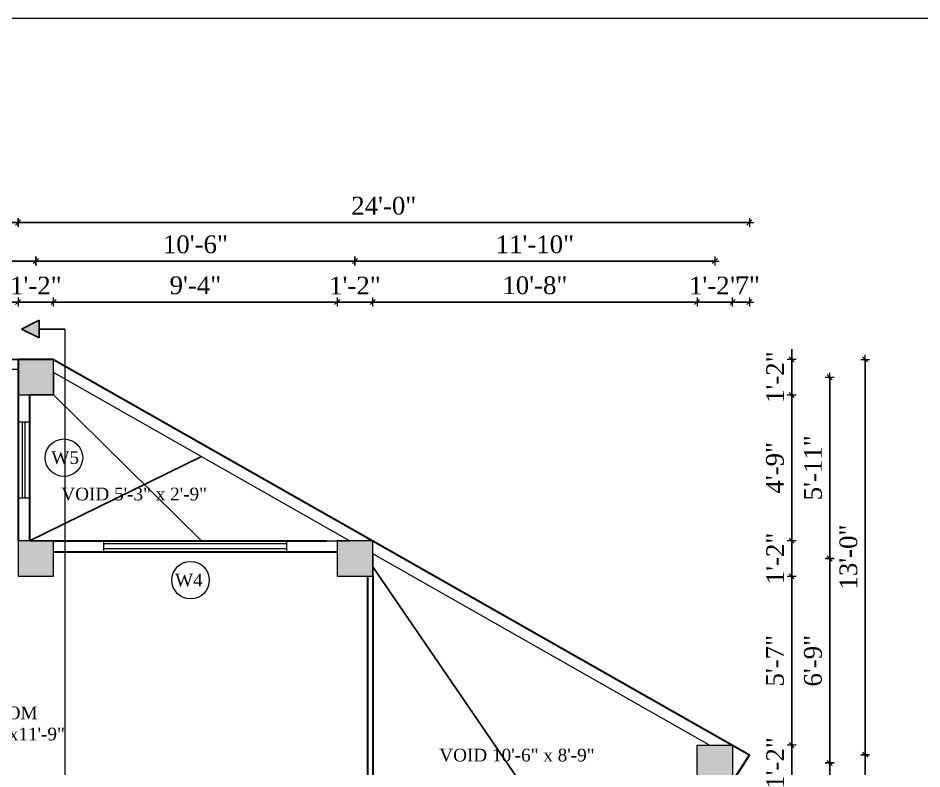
# Model space of a CAD drawing. Header units: inches. Extents: x 151827 to 158466, y -33102 to -26532.
# Drawn here: x 157548.7 to 157904.4, y -26827.4 to -26531.8 of the extents above; entities that cross this region are included whole.
import ezdxf

# ---------------------------------------------------------------- set-up
doc = ezdxf.new("R2010")
doc.units = ezdxf.units.IN
doc.header["$LTSCALE"] = 5
doc.header["$MEASUREMENT"] = 0
for name, color, linetype, lineweight in [('A-WALL', 7, 'Continuous', 9), ('Dimension', 7, 'Continuous', 18), ('Dw', 2, 'Continuous', 18), ('ele1', 21, 'Continuous', 20)]:
    doc.layers.add(name, color=color, linetype=linetype, lineweight=lineweight)
doc.layers.add('dim line', color=7, linetype='Continuous', lineweight=15, true_color=0xfab2b2)
doc.layers.add('TEXT', color=6, linetype='Continuous')
doc.layers.add('WALL', color=7, linetype='Continuous')
doc.styles.add('ordinary', font='times.ttf')
doc.dimstyles.new('Copy of 96', dxfattribs={"dimtxt": 7, "dimasz": 4, "dimexe": 0.5, "dimexo": 0.5, "dimgap": 3, "dimtad": 1, "dimdec": 1, "dimzin": 11, "dimdsep": 46, "dimlunit": 4, "dimtxsty": 'ordinary', "dimblk": 'OBLIQUE', "dimcen": 0.09, "dimse1": 1, "dimse2": 1, "dimclrt": 6, "dimazin": 0, "dimtfac": 1, "dimtdec": 1, "dimtix": 1, "dimtmove": 2, "dimatfit": 3, "dimldrblk": 'leader', "dimfxl": 0.5, "dimfxlon": 1, "dimtolj": 1, "dimtzin": 0, "dimarcsym": 0})

# ---------------------------------------------------------------- blocks, each defined once
blk = doc.blocks.new('oblique')
at = {"color": 0, "lineweight": -2}
blk.add_line((0.25, 0.25), (-0.25, -0.25), dxfattribs=at)
at = {"layer": 'dim line', "lineweight": 9}
for p, q in [((-0.4375, 0), (0.4375, 0)), ((0, 0.4375), (0, -0.4375))]:
    blk.add_line(p, q, dxfattribs=at)
blk = doc.blocks.new('*D804')
at = {"layer": 'A-WALL', "color": 0, "lineweight": -2, "ltscale": 5, "transparency": 16777216}
for p, q in [((157853.15, -26818.03), (157853.15, -26814.03)), ((157853.15, -26832.03), (157853.15, -26818.03)), ((157853.15, -26832.03), (157853.15, -26836.03))]:
    blk.add_line(p, q, dxfattribs=at)
at = {"layer": 'Defpoints', "color": 0, "ltscale": 5, "transparency": 16777216}
for p in [(157829.89, -26818.03), (157853.15, -26818.03), (157829.89, -26832.03)]:
    blk.add_point(p, dxfattribs=at)
at = {"layer": 'A-WALL', "color": 0, "lineweight": -2, "ltscale": 5, "transparency": 16777216, "xscale": 4, "yscale": 4, "zscale": 4}
for p, rotation in [((157853.15, -26818.03), 270), ((157853.15, -26832.03), 90)]:
    blk.add_blockref('oblique', p, dxfattribs=dict(at, rotation=rotation))
at = {"layer": 'A-WALL', "color": 6, "ltscale": 5, "transparency": 16777216, "insert": (157846.65, -26825.03), "char_height": 7, "attachment_point": 5, "rotation": 90, "style": 'ordinary'}
blk.add_mtext('\\A1;1\'-2"', dxfattribs=at)
blk = doc.blocks.new('_OBLIQUE')
at = {"color": 0, "linetype": 'ByBlock'}
blk.add_line((-0.5, -0.5), (0.5, 0.5), dxfattribs=at)
blk = doc.blocks.new('leader')
at = {"layer": 'Dimension'}
for p, q in [((0, -4.328), (0, 4.328)), ((-4.424, 0), (4.424, 0))]:
    blk.add_line(p, q, dxfattribs=at)
blk = doc.blocks.new('*D805')
at = {"layer": 'A-WALL', "color": 0, "lineweight": -2, "ltscale": 5, "transparency": 16777216}
blk.add_line((157853.15, -26818.03), (157853.15, -26751.52), dxfattribs=at)
at = {"layer": 'Defpoints', "color": 0, "ltscale": 5, "transparency": 16777216}
for p in [(157688.28, -26751.52), (157853.15, -26751.52), (157829.89, -26818.03)]:
    blk.add_point(p, dxfattribs=at)
at = {"layer": 'A-WALL', "color": 0, "lineweight": -2, "ltscale": 5, "transparency": 16777216, "xscale": 4, "yscale": 4, "zscale": 4}
for p, rotation in [((157853.15, -26751.52), 90), ((157853.15, -26818.03), 270)]:
    blk.add_blockref('oblique', p, dxfattribs=dict(at, rotation=rotation))
at = {"layer": 'A-WALL', "color": 6, "ltscale": 5, "transparency": 16777216, "insert": (157846.58, -26784.78), "char_height": 7, "attachment_point": 5, "rotation": 90, "style": 'ordinary'}
blk.add_mtext('\\A1;5\'-7"', dxfattribs=at)
blk = doc.blocks.new('*D806')
at = {"layer": 'A-WALL', "color": 0, "lineweight": -2, "ltscale": 5, "transparency": 16777216}
for p, q in [((157853.15, -26737.52), (157853.15, -26733.52)), ((157853.15, -26751.52), (157853.15, -26737.52)), ((157853.15, -26751.52), (157853.15, -26755.52))]:
    blk.add_line(p, q, dxfattribs=at)
at = {"layer": 'Defpoints', "color": 0, "ltscale": 5, "transparency": 16777216}
for p in [(157688.28, -26737.52), (157853.15, -26737.52), (157688.28, -26751.52)]:
    blk.add_point(p, dxfattribs=at)
at = {"layer": 'A-WALL', "color": 0, "lineweight": -2, "ltscale": 5, "transparency": 16777216, "xscale": 4, "yscale": 4, "zscale": 4}
for p, rotation in [((157853.15, -26737.52), 270), ((157853.15, -26751.52), 90)]:
    blk.add_blockref('oblique', p, dxfattribs=dict(at, rotation=rotation))
at = {"layer": 'A-WALL', "color": 6, "ltscale": 5, "transparency": 16777216, "insert": (157846.65, -26744.52), "char_height": 7, "attachment_point": 5, "rotation": 90, "style": 'ordinary'}
blk.add_mtext('\\A1;1\'-2"', dxfattribs=at)
blk = doc.blocks.new('*D807')
at = {"layer": 'A-WALL', "color": 0, "lineweight": -2, "ltscale": 5, "transparency": 16777216}
blk.add_line((157853.15, -26737.52), (157853.15, -26680.14), dxfattribs=at)
at = {"layer": 'Defpoints', "color": 0, "ltscale": 5, "transparency": 16777216}
for p in [(157562.71, -26680.14), (157853.15, -26680.14), (157688.28, -26737.52)]:
    blk.add_point(p, dxfattribs=at)
at = {"layer": 'A-WALL', "color": 0, "lineweight": -2, "ltscale": 5, "transparency": 16777216, "xscale": 4, "yscale": 4, "zscale": 4}
for p, rotation in [((157853.15, -26680.14), 90), ((157853.15, -26737.52), 270)]:
    blk.add_blockref('oblique', p, dxfattribs=dict(at, rotation=rotation))
at = {"layer": 'A-WALL', "color": 6, "ltscale": 5, "transparency": 16777216, "insert": (157846.58, -26708.83), "char_height": 7, "attachment_point": 5, "rotation": 90, "style": 'ordinary'}
blk.add_mtext('\\A1;4\'-9"', dxfattribs=at)
blk = doc.blocks.new('*D808')
at = {"layer": 'A-WALL', "color": 0, "lineweight": -2, "ltscale": 5, "transparency": 16777216}
for p, q in [((157853.15, -26666.14), (157853.15, -26662.14)), ((157853.15, -26680.14), (157853.15, -26666.14)), ((157853.15, -26680.14), (157853.15, -26684.14))]:
    blk.add_line(p, q, dxfattribs=at)
at = {"layer": 'Defpoints', "color": 0, "ltscale": 5, "transparency": 16777216}
for p in [(157562.71, -26666.14), (157853.15, -26666.14), (157562.71, -26680.14)]:
    blk.add_point(p, dxfattribs=at)
at = {"layer": 'A-WALL', "color": 0, "lineweight": -2, "ltscale": 5, "transparency": 16777216, "xscale": 4, "yscale": 4, "zscale": 4}
for p, rotation in [((157853.15, -26666.14), 270), ((157853.15, -26680.14), 90)]:
    blk.add_blockref('oblique', p, dxfattribs=dict(at, rotation=rotation))
at = {"layer": 'A-WALL', "color": 6, "ltscale": 5, "transparency": 16777216, "insert": (157846.65, -26673.14), "char_height": 7, "attachment_point": 5, "rotation": 90, "style": 'ordinary'}
blk.add_mtext('\\A1;1\'-2"', dxfattribs=at)
blk = doc.blocks.new('*D809')
at = {"layer": 'A-WALL', "color": 0, "lineweight": -2, "ltscale": 5, "transparency": 16777216}
blk.add_line((157868.11, -26884.8), (157868.11, -26825.03), dxfattribs=at)
at = {"layer": 'Defpoints', "color": 0, "ltscale": 5, "transparency": 16777216}
for p in [(157822.89, -26825.03), (157868.11, -26825.03), (157784.29, -26884.8)]:
    blk.add_point(p, dxfattribs=at)
at = {"layer": 'A-WALL', "color": 0, "lineweight": -2, "ltscale": 5, "transparency": 16777216, "xscale": 4, "yscale": 4, "zscale": 4}
for p, rotation in [((157868.11, -26825.03), 90), ((157868.11, -26884.8), 270)]:
    blk.add_blockref('oblique', p, dxfattribs=dict(at, rotation=rotation))
at = {"layer": 'A-WALL', "color": 6, "ltscale": 5, "transparency": 16777216, "insert": (157861.55, -26854.92), "char_height": 7, "attachment_point": 5, "rotation": 90, "style": 'ordinary'}
blk.add_mtext('\\A1;5\'-0"', dxfattribs=at)
blk = doc.blocks.new('*D810')
at = {"layer": 'A-WALL', "color": 0, "lineweight": -2, "ltscale": 5, "transparency": 16777216}
blk.add_line((157868.11, -26825.03), (157868.11, -26744.52), dxfattribs=at)
at = {"layer": 'Defpoints', "color": 0, "ltscale": 5, "transparency": 16777216}
for p in [(157681.28, -26744.52), (157868.11, -26744.52), (157822.89, -26825.03)]:
    blk.add_point(p, dxfattribs=at)
at = {"layer": 'A-WALL', "color": 0, "lineweight": -2, "ltscale": 5, "transparency": 16777216, "xscale": 4, "yscale": 4, "zscale": 4}
for p, rotation in [((157868.11, -26744.52), 90), ((157868.11, -26825.03), 270)]:
    blk.add_blockref('oblique', p, dxfattribs=dict(at, rotation=rotation))
at = {"layer": 'A-WALL', "color": 6, "ltscale": 5, "transparency": 16777216, "insert": (157861.54, -26784.78), "char_height": 7, "attachment_point": 5, "rotation": 90, "style": 'ordinary'}
blk.add_mtext('\\A1;6\'-9"', dxfattribs=at)
blk = doc.blocks.new('*D811')
at = {"layer": 'A-WALL', "color": 0, "lineweight": -2, "ltscale": 5, "transparency": 16777216}
blk.add_line((157868.11, -26744.52), (157868.11, -26673.14), dxfattribs=at)
at = {"layer": 'Defpoints', "color": 0, "ltscale": 5, "transparency": 16777216}
for p in [(157555.71, -26673.14), (157868.11, -26673.14), (157681.28, -26744.52)]:
    blk.add_point(p, dxfattribs=at)
at = {"layer": 'A-WALL', "color": 0, "lineweight": -2, "ltscale": 5, "transparency": 16777216, "xscale": 4, "yscale": 4, "zscale": 4}
for p, rotation in [((157868.11, -26673.14), 90), ((157868.11, -26744.52), 270)]:
    blk.add_blockref('oblique', p, dxfattribs=dict(at, rotation=rotation))
at = {"layer": 'A-WALL', "color": 6, "ltscale": 5, "transparency": 16777216, "insert": (157861.55, -26708.83), "char_height": 7, "attachment_point": 5, "rotation": 90, "style": 'ordinary'}
blk.add_mtext('\\A1;5\'-11"', dxfattribs=at)
blk = doc.blocks.new('*D813')
at = {"layer": 'A-WALL', "color": 0, "lineweight": -2, "ltscale": 5, "transparency": 16777216}
blk.add_line((157441.82, -26643.59), (157548.71, -26643.59), dxfattribs=at)
at = {"layer": 'Defpoints', "color": 0, "ltscale": 5, "transparency": 16777216}
for p in [(157548.71, -26643.59), (157548.71, -26666.14), (157441.82, -26737.52)]:
    blk.add_point(p, dxfattribs=at)
at = {"layer": 'A-WALL', "color": 0, "lineweight": -2, "ltscale": 5, "transparency": 16777216, "xscale": 4, "yscale": 4, "zscale": 4, "rotation": 180}
blk.add_blockref('oblique', (157441.82, -26643.59), dxfattribs=at)
at = {"layer": 'A-WALL', "color": 0, "lineweight": -2, "ltscale": 5, "transparency": 16777216, "xscale": 4, "yscale": 4, "zscale": 4}
blk.add_blockref('oblique', (157548.71, -26643.59), dxfattribs=at)
at = {"layer": 'A-WALL', "color": 6, "ltscale": 5, "transparency": 16777216, "insert": (157495.27, -26637.02), "char_height": 7, "attachment_point": 5, "style": 'ordinary'}
blk.add_mtext('\\A1;8\'-11"', dxfattribs=at)
blk = doc.blocks.new('*D814')
at = {"layer": 'A-WALL', "color": 0, "lineweight": -2, "ltscale": 5, "transparency": 16777216}
for p, q in [((157548.71, -26643.59), (157544.71, -26643.59)), ((157548.71, -26643.59), (157562.71, -26643.59)), ((157562.71, -26643.59), (157566.71, -26643.59))]:
    blk.add_line(p, q, dxfattribs=at)
at = {"layer": 'Defpoints', "color": 0, "ltscale": 5, "transparency": 16777216}
for p in [(157562.71, -26643.59), (157548.71, -26666.14), (157562.71, -26666.14)]:
    blk.add_point(p, dxfattribs=at)
at = {"layer": 'A-WALL', "color": 0, "lineweight": -2, "ltscale": 5, "transparency": 16777216, "xscale": 4, "yscale": 4, "zscale": 4}
blk.add_blockref('oblique', (157548.71, -26643.59), dxfattribs=at)
at = {"layer": 'A-WALL', "color": 0, "lineweight": -2, "ltscale": 5, "transparency": 16777216, "xscale": 4, "yscale": 4, "zscale": 4, "rotation": 180}
blk.add_blockref('oblique', (157562.71, -26643.59), dxfattribs=at)
at = {"layer": 'A-WALL', "color": 6, "ltscale": 5, "transparency": 16777216, "insert": (157555.71, -26637.09), "char_height": 7, "attachment_point": 5, "style": 'ordinary'}
blk.add_mtext('\\A1;1\'-2"', dxfattribs=at)
blk = doc.blocks.new('*D815')
at = {"layer": 'A-WALL', "color": 0, "lineweight": -2, "ltscale": 5, "transparency": 16777216}
blk.add_line((157562.71, -26643.59), (157674.28, -26643.59), dxfattribs=at)
at = {"layer": 'Defpoints', "color": 0, "ltscale": 5, "transparency": 16777216}
for p in [(157674.28, -26643.59), (157562.71, -26666.14), (157674.28, -26737.52)]:
    blk.add_point(p, dxfattribs=at)
at = {"layer": 'A-WALL', "color": 0, "lineweight": -2, "ltscale": 5, "transparency": 16777216, "xscale": 4, "yscale": 4, "zscale": 4, "rotation": 180}
blk.add_blockref('oblique', (157562.71, -26643.59), dxfattribs=at)
at = {"layer": 'A-WALL', "color": 0, "lineweight": -2, "ltscale": 5, "transparency": 16777216, "xscale": 4, "yscale": 4, "zscale": 4}
blk.add_blockref('oblique', (157674.28, -26643.59), dxfattribs=at)
at = {"layer": 'A-WALL', "color": 6, "ltscale": 5, "transparency": 16777216, "insert": (157618.49, -26637.01), "char_height": 7, "attachment_point": 5, "style": 'ordinary'}
blk.add_mtext('\\A1;9\'-4"', dxfattribs=at)
blk = doc.blocks.new('*D816')
at = {"layer": 'A-WALL', "color": 0, "lineweight": -2, "ltscale": 5, "transparency": 16777216}
for p, q in [((157674.28, -26643.59), (157670.28, -26643.59)), ((157674.28, -26643.59), (157688.28, -26643.59)), ((157688.28, -26643.59), (157692.28, -26643.59))]:
    blk.add_line(p, q, dxfattribs=at)
at = {"layer": 'Defpoints', "color": 0, "ltscale": 5, "transparency": 16777216}
for p in [(157688.28, -26643.59), (157674.28, -26737.52), (157688.28, -26737.52)]:
    blk.add_point(p, dxfattribs=at)
at = {"layer": 'A-WALL', "color": 0, "lineweight": -2, "ltscale": 5, "transparency": 16777216, "xscale": 4, "yscale": 4, "zscale": 4}
blk.add_blockref('oblique', (157674.28, -26643.59), dxfattribs=at)
at = {"layer": 'A-WALL', "color": 0, "lineweight": -2, "ltscale": 5, "transparency": 16777216, "xscale": 4, "yscale": 4, "zscale": 4, "rotation": 180}
blk.add_blockref('oblique', (157688.28, -26643.59), dxfattribs=at)
at = {"layer": 'A-WALL', "color": 6, "ltscale": 5, "transparency": 16777216, "insert": (157681.28, -26637.09), "char_height": 7, "attachment_point": 5, "style": 'ordinary'}
blk.add_mtext('\\A1;1\'-2"', dxfattribs=at)
blk = doc.blocks.new('*D817')
at = {"layer": 'A-WALL', "color": 0, "lineweight": -2, "ltscale": 5, "transparency": 16777216}
blk.add_line((157688.28, -26643.59), (157815.89, -26643.59), dxfattribs=at)
at = {"layer": 'Defpoints', "color": 0, "ltscale": 5, "transparency": 16777216}
for p in [(157815.89, -26643.59), (157688.28, -26737.52), (157815.89, -26818.03)]:
    blk.add_point(p, dxfattribs=at)
at = {"layer": 'A-WALL', "color": 0, "lineweight": -2, "ltscale": 5, "transparency": 16777216, "xscale": 4, "yscale": 4, "zscale": 4, "rotation": 180}
blk.add_blockref('oblique', (157688.28, -26643.59), dxfattribs=at)
at = {"layer": 'A-WALL', "color": 0, "lineweight": -2, "ltscale": 5, "transparency": 16777216, "xscale": 4, "yscale": 4, "zscale": 4}
blk.add_blockref('oblique', (157815.89, -26643.59), dxfattribs=at)
at = {"layer": 'A-WALL', "color": 6, "ltscale": 5, "transparency": 16777216, "insert": (157752.08, -26637.02), "char_height": 7, "attachment_point": 5, "style": 'ordinary'}
blk.add_mtext('\\A1;10\'-8"', dxfattribs=at)
blk = doc.blocks.new('*D818')
at = {"layer": 'A-WALL', "color": 0, "lineweight": -2, "ltscale": 5, "transparency": 16777216}
for p, q in [((157815.89, -26643.59), (157811.89, -26643.59)), ((157815.89, -26643.59), (157829.89, -26643.59)), ((157829.89, -26643.59), (157833.89, -26643.59))]:
    blk.add_line(p, q, dxfattribs=at)
at = {"layer": 'Defpoints', "color": 0, "ltscale": 5, "transparency": 16777216}
for p in [(157829.89, -26643.59), (157815.89, -26818.03), (157829.89, -26818.03)]:
    blk.add_point(p, dxfattribs=at)
at = {"layer": 'A-WALL', "color": 0, "lineweight": -2, "ltscale": 5, "transparency": 16777216, "xscale": 4, "yscale": 4, "zscale": 4}
blk.add_blockref('oblique', (157815.89, -26643.59), dxfattribs=at)
at = {"layer": 'A-WALL', "color": 0, "lineweight": -2, "ltscale": 5, "transparency": 16777216, "xscale": 4, "yscale": 4, "zscale": 4, "rotation": 180}
blk.add_blockref('oblique', (157829.89, -26643.59), dxfattribs=at)
at = {"layer": 'A-WALL', "color": 6, "ltscale": 5, "transparency": 16777216, "insert": (157822.89, -26637.09), "char_height": 7, "attachment_point": 5, "style": 'ordinary'}
blk.add_mtext('\\A1;1\'-2"', dxfattribs=at)
blk = doc.blocks.new('*D819')
at = {"layer": 'A-WALL', "color": 0, "lineweight": -2, "ltscale": 5, "transparency": 16777216}
blk.add_line((157829.89, -26643.59), (157836.52, -26643.59), dxfattribs=at)
at = {"layer": 'Defpoints', "color": 0, "ltscale": 5, "transparency": 16777216}
for p in [(157836.52, -26643.59), (157829.89, -26818.03), (157836.52, -26821.8)]:
    blk.add_point(p, dxfattribs=at)
at = {"layer": 'A-WALL', "color": 0, "lineweight": -2, "ltscale": 5, "transparency": 16777216, "xscale": 4, "yscale": 4, "zscale": 4, "rotation": 180}
blk.add_blockref('oblique', (157829.89, -26643.59), dxfattribs=at)
at = {"layer": 'A-WALL', "color": 0, "lineweight": -2, "ltscale": 5, "transparency": 16777216, "xscale": 4, "yscale": 4, "zscale": 4}
blk.add_blockref('oblique', (157836.52, -26643.59), dxfattribs=at)
at = {"layer": 'A-WALL', "color": 6, "ltscale": 5, "transparency": 16777216, "insert": (157835.85, -26637), "char_height": 7, "attachment_point": 5, "style": 'ordinary'}
blk.add_mtext('\\A1;7"', dxfattribs=at)
blk = doc.blocks.new('*D820')
at = {"layer": 'A-WALL', "color": 0, "lineweight": -2, "ltscale": 5, "transparency": 16777216}
blk.add_line((157434.82, -26627.45), (157555.71, -26627.45), dxfattribs=at)
at = {"layer": 'Defpoints', "color": 0, "ltscale": 5, "transparency": 16777216}
for p in [(157555.71, -26627.45), (157434.82, -26744.52), (157555.71, -26744.52)]:
    blk.add_point(p, dxfattribs=at)
at = {"layer": 'A-WALL', "color": 0, "lineweight": -2, "ltscale": 5, "transparency": 16777216, "xscale": 4, "yscale": 4, "zscale": 4, "rotation": 180}
blk.add_blockref('oblique', (157434.82, -26627.45), dxfattribs=at)
at = {"layer": 'A-WALL', "color": 0, "lineweight": -2, "ltscale": 5, "transparency": 16777216, "xscale": 4, "yscale": 4, "zscale": 4}
blk.add_blockref('oblique', (157555.71, -26627.45), dxfattribs=at)
at = {"layer": 'A-WALL', "color": 6, "ltscale": 5, "transparency": 16777216, "insert": (157495.27, -26620.89), "char_height": 7, "attachment_point": 5, "style": 'ordinary'}
blk.add_mtext('\\A1;10\'-1"', dxfattribs=at)
blk = doc.blocks.new('*D821')
at = {"layer": 'A-WALL', "color": 0, "lineweight": -2, "ltscale": 5, "transparency": 16777216}
blk.add_line((157555.71, -26627.45), (157681.28, -26627.45), dxfattribs=at)
at = {"layer": 'Defpoints', "color": 0, "ltscale": 5, "transparency": 16777216}
for p in [(157681.28, -26627.45), (157555.71, -26744.52), (157681.28, -26744.52)]:
    blk.add_point(p, dxfattribs=at)
at = {"layer": 'A-WALL', "color": 0, "lineweight": -2, "ltscale": 5, "transparency": 16777216, "xscale": 4, "yscale": 4, "zscale": 4, "rotation": 180}
blk.add_blockref('oblique', (157555.71, -26627.45), dxfattribs=at)
at = {"layer": 'A-WALL', "color": 0, "lineweight": -2, "ltscale": 5, "transparency": 16777216, "xscale": 4, "yscale": 4, "zscale": 4}
blk.add_blockref('oblique', (157681.28, -26627.45), dxfattribs=at)
at = {"layer": 'A-WALL', "color": 6, "ltscale": 5, "transparency": 16777216, "insert": (157618.49, -26620.89), "char_height": 7, "attachment_point": 5, "style": 'ordinary'}
blk.add_mtext('\\A1;10\'-6"', dxfattribs=at)
blk = doc.blocks.new('*D822')
at = {"layer": 'A-WALL', "color": 0, "lineweight": -2, "ltscale": 5, "transparency": 16777216}
blk.add_line((157681.28, -26627.45), (157822.89, -26627.45), dxfattribs=at)
at = {"layer": 'Defpoints', "color": 0, "ltscale": 5, "transparency": 16777216}
for p in [(157822.89, -26627.45), (157681.28, -26744.52), (157822.89, -26825.03)]:
    blk.add_point(p, dxfattribs=at)
at = {"layer": 'A-WALL', "color": 0, "lineweight": -2, "ltscale": 5, "transparency": 16777216, "xscale": 4, "yscale": 4, "zscale": 4, "rotation": 180}
blk.add_blockref('oblique', (157681.28, -26627.45), dxfattribs=at)
at = {"layer": 'A-WALL', "color": 0, "lineweight": -2, "ltscale": 5, "transparency": 16777216, "xscale": 4, "yscale": 4, "zscale": 4}
blk.add_blockref('oblique', (157822.89, -26627.45), dxfattribs=at)
at = {"layer": 'A-WALL', "color": 6, "ltscale": 5, "transparency": 16777216, "insert": (157752.08, -26620.89), "char_height": 7, "attachment_point": 5, "style": 'ordinary'}
blk.add_mtext('\\A1;11\'-10"', dxfattribs=at)
blk = doc.blocks.new('*D823')
at = {"layer": 'A-WALL', "color": 0, "lineweight": -2, "ltscale": 5, "transparency": 16777216}
blk.add_line((157427.82, -26612.25), (157548.71, -26612.25), dxfattribs=at)
at = {"layer": 'Defpoints', "color": 0, "ltscale": 5, "transparency": 16777216}
for p in [(157548.71, -26612.25), (157548.71, -26666.14), (157427.82, -26737.52)]:
    blk.add_point(p, dxfattribs=at)
at = {"layer": 'A-WALL', "color": 0, "lineweight": -2, "ltscale": 5, "transparency": 16777216, "xscale": 4, "yscale": 4, "zscale": 4, "rotation": 180}
blk.add_blockref('oblique', (157427.82, -26612.25), dxfattribs=at)
at = {"layer": 'A-WALL', "color": 0, "lineweight": -2, "ltscale": 5, "transparency": 16777216, "xscale": 4, "yscale": 4, "zscale": 4}
blk.add_blockref('oblique', (157548.71, -26612.25), dxfattribs=at)
at = {"layer": 'A-WALL', "color": 6, "ltscale": 5, "transparency": 16777216, "insert": (157488.27, -26605.69), "char_height": 7, "attachment_point": 5, "style": 'ordinary'}
blk.add_mtext('\\A1;10\'-1"', dxfattribs=at)
blk = doc.blocks.new('*D824')
at = {"layer": 'A-WALL', "color": 0, "lineweight": -2, "ltscale": 5, "transparency": 16777216}
blk.add_line((157548.71, -26612.25), (157836.52, -26612.25), dxfattribs=at)
at = {"layer": 'Defpoints', "color": 0, "ltscale": 5, "transparency": 16777216}
for p in [(157836.52, -26612.25), (157548.71, -26666.14), (157836.52, -26821.8)]:
    blk.add_point(p, dxfattribs=at)
at = {"layer": 'A-WALL', "color": 0, "lineweight": -2, "ltscale": 5, "transparency": 16777216, "xscale": 4, "yscale": 4, "zscale": 4, "rotation": 180}
blk.add_blockref('oblique', (157548.71, -26612.25), dxfattribs=at)
at = {"layer": 'A-WALL', "color": 0, "lineweight": -2, "ltscale": 5, "transparency": 16777216, "xscale": 4, "yscale": 4, "zscale": 4}
blk.add_blockref('oblique', (157836.52, -26612.25), dxfattribs=at)
at = {"layer": 'A-WALL', "color": 6, "ltscale": 5, "transparency": 16777216, "insert": (157692.62, -26605.69), "char_height": 7, "attachment_point": 5, "style": 'ordinary'}
blk.add_mtext('\\A1;24\'-0"', dxfattribs=at)
blk = doc.blocks.new('*D825')
at = {"layer": 'A-WALL', "color": 0, "lineweight": -2, "ltscale": 5, "transparency": 16777216}
blk.add_line((157882.06, -26930.8), (157882.06, -26821.8), dxfattribs=at)
at = {"layer": 'Defpoints', "color": 0, "ltscale": 5, "transparency": 16777216}
for p in [(157836.52, -26821.8), (157882.06, -26821.8), (157766.08, -26930.8)]:
    blk.add_point(p, dxfattribs=at)
at = {"layer": 'A-WALL', "color": 0, "lineweight": -2, "ltscale": 5, "transparency": 16777216, "xscale": 4, "yscale": 4, "zscale": 4}
for p, rotation in [((157882.06, -26821.8), 90), ((157882.06, -26930.8), 270)]:
    blk.add_blockref('oblique', p, dxfattribs=dict(at, rotation=rotation))
at = {"layer": 'A-WALL', "color": 6, "ltscale": 5, "transparency": 16777216, "insert": (157875.49, -26876.3), "char_height": 7, "attachment_point": 5, "rotation": 90, "style": 'ordinary'}
blk.add_mtext('\\A1;9\'-1"', dxfattribs=at)
blk = doc.blocks.new('*D826')
at = {"layer": 'A-WALL', "color": 0, "lineweight": -2, "ltscale": 5, "transparency": 16777216}
blk.add_line((157882.06, -26821.8), (157882.06, -26666.14), dxfattribs=at)
at = {"layer": 'Defpoints', "color": 0, "ltscale": 5, "transparency": 16777216}
for p in [(157562.71, -26666.14), (157882.06, -26666.14), (157836.52, -26821.8)]:
    blk.add_point(p, dxfattribs=at)
at = {"layer": 'A-WALL', "color": 0, "lineweight": -2, "ltscale": 5, "transparency": 16777216, "xscale": 4, "yscale": 4, "zscale": 4}
for p, rotation in [((157882.06, -26666.14), 90), ((157882.06, -26821.8), 270)]:
    blk.add_blockref('oblique', p, dxfattribs=dict(at, rotation=rotation))
at = {"layer": 'A-WALL', "color": 6, "ltscale": 5, "transparency": 16777216, "insert": (157875.5, -26743.97), "char_height": 7, "attachment_point": 5, "rotation": 90, "style": 'ordinary'}
blk.add_mtext('\\A1;13\'-0"', dxfattribs=at)
blk = doc.blocks.new('*D836')
at = {"layer": 'A-WALL', "color": 0, "lineweight": -2, "ltscale": 5, "transparency": 16777216}
blk.add_line((157829.89, -26957.41), (157836.52, -26957.41), dxfattribs=at)
at = {"layer": 'Defpoints', "color": 0, "ltscale": 5, "transparency": 16777216}
for p in [(157836.52, -26821.8), (157829.89, -26832.03), (157836.52, -26957.41)]:
    blk.add_point(p, dxfattribs=at)
at = {"layer": 'A-WALL', "color": 0, "lineweight": -2, "ltscale": 5, "transparency": 16777216, "xscale": 4, "yscale": 4, "zscale": 4, "rotation": 180}
blk.add_blockref('oblique', (157829.89, -26957.41), dxfattribs=at)
at = {"layer": 'A-WALL', "color": 0, "lineweight": -2, "ltscale": 5, "transparency": 16777216, "xscale": 4, "yscale": 4, "zscale": 4}
blk.add_blockref('oblique', (157836.52, -26957.41), dxfattribs=at)
at = {"layer": 'A-WALL', "color": 6, "ltscale": 5, "transparency": 16777216, "insert": (157834.94, -26950.8), "char_height": 7, "attachment_point": 5, "style": 'ordinary'}
blk.add_mtext('\\A1;7"', dxfattribs=at)
blk = doc.blocks.new('*D840')
at = {"layer": 'A-WALL', "color": 0, "lineweight": -2, "ltscale": 5, "transparency": 16777216}
blk.add_line((157784.29, -26970.65), (157822.89, -26970.65), dxfattribs=at)
at = {"layer": 'Defpoints', "color": 0, "ltscale": 5, "transparency": 16777216}
for p in [(157822.89, -26825.03), (157784.29, -26884.8), (157822.89, -26970.65)]:
    blk.add_point(p, dxfattribs=at)
at = {"layer": 'A-WALL', "color": 0, "lineweight": -2, "ltscale": 5, "transparency": 16777216, "xscale": 4, "yscale": 4, "zscale": 4, "rotation": 180}
blk.add_blockref('oblique', (157784.29, -26970.65), dxfattribs=at)
at = {"layer": 'A-WALL', "color": 0, "lineweight": -2, "ltscale": 5, "transparency": 16777216, "xscale": 4, "yscale": 4, "zscale": 4}
blk.add_blockref('oblique', (157822.89, -26970.65), dxfattribs=at)
at = {"layer": 'A-WALL', "color": 6, "ltscale": 5, "transparency": 16777216, "insert": (157803.59, -26964.09), "char_height": 7, "attachment_point": 5, "style": 'ordinary'}
blk.add_mtext('\\A1;3\'-3"', dxfattribs=at)
blk = doc.blocks.new('*D842')
at = {"layer": 'A-WALL', "color": 0, "lineweight": -2, "ltscale": 5, "transparency": 16777216}
blk.add_line((157790.96, -26983.71), (157836.52, -26983.71), dxfattribs=at)
at = {"layer": 'Defpoints', "color": 0, "ltscale": 5, "transparency": 16777216}
for p in [(157836.52, -26821.8), (157790.96, -26891.8), (157836.52, -26983.71)]:
    blk.add_point(p, dxfattribs=at)
at = {"layer": 'A-WALL', "color": 0, "lineweight": -2, "ltscale": 5, "transparency": 16777216, "xscale": 4, "yscale": 4, "zscale": 4, "rotation": 180}
blk.add_blockref('oblique', (157790.96, -26983.71), dxfattribs=at)
at = {"layer": 'A-WALL', "color": 0, "lineweight": -2, "ltscale": 5, "transparency": 16777216, "xscale": 4, "yscale": 4, "zscale": 4}
blk.add_blockref('oblique', (157836.52, -26983.71), dxfattribs=at)
at = {"layer": 'A-WALL', "color": 6, "ltscale": 5, "transparency": 16777216, "insert": (157813.74, -26977.15), "char_height": 7, "attachment_point": 5, "style": 'ordinary'}
blk.add_mtext('\\A1;3\'-10"', dxfattribs=at)
blk = doc.blocks.new('*D846')
at = {"layer": 'A-WALL', "color": 0, "lineweight": -2, "ltscale": 5, "transparency": 16777216}
blk.add_line((157400.42, -26743.71), (157402.18, -26669.5), dxfattribs=at)
at = {"layer": 'Defpoints', "color": 0, "ltscale": 5, "transparency": 16777216}
for p in [(157402.18, -26669.5), (157555.71, -26673.14), (157434.82, -26744.52)]:
    blk.add_point(p, dxfattribs=at)
at = {"layer": 'A-WALL', "color": 0, "lineweight": -2, "ltscale": 5, "transparency": 16777216, "xscale": 4, "yscale": 4, "zscale": 4}
for p, rotation in [((157402.18, -26669.5), 88.64238169298221), ((157400.42, -26743.71), 268.6423816929822)]:
    blk.add_blockref('oblique', p, dxfattribs=dict(at, rotation=rotation))
at = {"layer": 'A-WALL', "color": 6, "ltscale": 5, "transparency": 16777216, "insert": (157394.74, -26706.45), "char_height": 7, "attachment_point": 5, "rotation": 88.6424, "style": 'ordinary'}
blk.add_mtext('\\A1;6\'-2"', dxfattribs=at)

msp = doc.modelspace()

# ---------------------------------------------------------------- hatches: boundary and pattern name
at = {"ltscale": 5}
msp.add_hatch(color=256, dxfattribs=at).paths.add_polyline_path([(157557, -26657.67), (157557, -26650.65), (157550.11, -26654.24)])
at = {"layer": 'WALL', "linetype": 'ByBlock', "ltscale": 5, "true_color": 0xf8991e}
h = msp.add_hatch(color=30, dxfattribs=at)
h.dxf.hatch_style = 1
h.paths.add_polyline_path([(157548.71, -26680.14), (157562.71, -26680.14), (157562.71, -26666.14), (157548.71, -26666.14)])
h = msp.add_hatch(color=30, dxfattribs=at)
h.dxf.hatch_style = 1
h.paths.add_polyline_path([(157548.71, -26751.52), (157562.71, -26751.52), (157562.71, -26737.52), (157548.71, -26737.52)])
h = msp.add_hatch(color=30, dxfattribs=at)
h.dxf.hatch_style = 1
h.paths.add_polyline_path([(157688.28, -26751.52), (157688.28, -26737.52), (157674.28, -26737.52), (157674.28, -26751.52)])
h = msp.add_hatch(color=30, dxfattribs=at)
h.dxf.hatch_style = 1
h.paths.add_polyline_path([(157815.89, -26818.03), (157815.89, -26832.03), (157829.89, -26832.03), (157829.89, -26818.03)])

# ---------------------------------------------------------------- linework, layer by layer
at = {"ltscale": 5}
for p, q in [((157557, -26650.65, -72.71), (157550.11, -26654.24, -72.71)), ((157557, -26657.67, -72.71), (157557, -26650.65, -72.71)), ((157550.11, -26654.24, -72.71), (157557, -26657.67, -72.71)), ((157567.09, -26654.24, -72.71), (157557, -26654.24, -72.71))]:
    msp.add_line(p, q, dxfattribs=at)
at = {"layer": 'A-WALL', "ltscale": 5}
for p, q in [((157567.09, -26654.24, -72.71), (157567.09, -26942.8, -72.71)), ((157548.71, -26666.14, -72.71), (157429.52, -26666.14, -72.71)), ((157553.21, -26690.83, -72.71), (157548.71, -26690.83, -72.71)), ((157553.21, -26720.83, -72.71), (157548.71, -26720.83, -72.71)), ((157582.49, -26742.02, -72.71), (157582.49, -26737.52, -72.71)), ((157654.49, -26742.02, -72.71), (157654.49, -26737.52, -72.71))]:
    msp.add_line(p, q, dxfattribs=at)
at = {"layer": 'A-WALL', "lineweight": 30}
for p, q in [((157548.71, -26666.14, -72.71), (157548.71, -26737.52, -72.71)), ((157562.71, -26666.14, -72.71), (157548.71, -26666.14, -72.71)), ((157562.71, -26666.14, -72.71), (157688.28, -26737.52, -72.71)), ((157553.21, -26680.14, -72.71), (157553.21, -26737.52, -72.71)), ((157553.21, -26680.14, -72.71), (157553.21, -26737.52, -72.71)), ((157562.71, -26737.52, -72.71), (157670.07, -26737.52, -72.71)), ((157688.28, -26737.52, -72.71), (157836.52, -26821.8, -72.71)), ((157674.28, -26742.02, -72.71), (157562.71, -26742.02, -72.71)), ((157686.28, -26751.52, -72.71), (157686.28, -26878.3, -72.71)), ((157688.28, -26751.52, -72.71), (157688.28, -26878.3, -72.71)), ((157836.52, -26821.8, -72.71), (157791.29, -26891.8, -72.71))]:
    msp.add_line(p, q, dxfattribs=at)
at = {"layer": 'A-WALL', "ltscale": 5, "elevation": -72.71}
for points in [[(157544.71, -26666.14), (157548.71, -26666.14), (157548.71, -26670.14), (157544.71, -26670.14)], [(157548.71, -26680.14), (157562.71, -26680.14), (157562.71, -26666.14), (157548.71, -26666.14)], [(157562.71, -26671.31), (157562.71, -26680.14), (157553.21, -26680.14), (157553.21, -26701.52), (157553.21, -26737.52), (157562.71, -26737.52), (157679.17, -26737.52)], [(157548.71, -26751.52), (157562.71, -26751.52), (157562.71, -26737.52), (157548.71, -26737.52)], [(157674.28, -26751.52), (157688.28, -26751.52), (157688.28, -26737.52), (157674.28, -26737.52)], [(157815.89, -26818.03), (157829.89, -26818.03), (157829.89, -26832.03), (157815.89, -26832.03)]]:
    msp.add_lwpolyline(points, close=True, dxfattribs=at)
msp.add_lwpolyline([(157688.28, -26882.8), (157688.28, -26882.8), (157777.29, -26882.8), (157777.29, -26877.8), (157791.29, -26877.8), (157791.29, -26883.51), (157824.55, -26832.03), (157815.89, -26832.03), (157815.89, -26818.03), (157820.79, -26818.03), (157688.28, -26742.7), (157688.28, -26751.52)], dxfattribs=at)
at = {"layer": 'A-WALL', "ltscale": 5}
for centre in [(157566.75, -26704.85, -72.71), (157616.59, -26753.07, -72.71)]:
    msp.add_circle(centre, 7.38, dxfattribs=at)
at = {"layer": 'Dw', "color": 3}
for p, q in [((157550.46, -26720.83, -72.71), (157550.46, -26690.83, -72.71)), ((157551.46, -26720.83, -72.71), (157551.46, -26690.83, -72.71)), ((157654.49, -26738.77, -72.71), (157582.49, -26738.77, -72.71)), ((157654.49, -26740.77, -72.71), (157582.49, -26740.77, -72.71))]:
    msp.add_line(p, q, dxfattribs=at)
at = {"layer": 'ele1', "elevation": -72.71}
msp.add_lwpolyline([(155380.93, -26531.78), (158465.9, -26531.78), (158465.9, -28687.11), (155380.93, -28687.11)], close=True, dxfattribs=at)
msp.add_lwpolyline([(155380.93, -26531.78), (158465.9, -26531.78), (158465.9, -28687.11), (155380.93, -28687.11)], close=True, dxfattribs=at)
at = {"layer": 'WALL', "color": 30, "linetype": 'ByBlock', "ltscale": 5, "true_color": 0xf8991e}
for p, q in [((157562.71, -26680.14, -72.71), (157620.94, -26737.52, -72.71)), ((157553.21, -26737.52, -72.71), (157620.94, -26704.42, -72.71)), ((157777.29, -26877.8, -72.71), (157688.28, -26747.87, -72.71))]:
    msp.add_line(p, q, dxfattribs=at)

# ---------------------------------------------------------------- texts
at = {"layer": 'TEXT', "style": 'ordinary'}
for s, p in [('W5', (157561.79, -26707.3, -72.71)), ('VOID 5\'-3" x 2\'-9"', (157565.71, -26721.65, -72.71)), ('W4', (157610.47, -26755.51, -72.71)), ('VOID 10\'-6" x 8\'-9"', (157714.46, -26824.43, -72.71))]:
    msp.add_text(s, height=5, dxfattribs=at).set_placement(p)
at = {"layer": 'TEXT', "insert": (157545.05, -26816.22, -72.71), "char_height": 5, "attachment_point": 8, "style": 'ordinary'}
msp.add_mtext_dynamic_manual_height_columns('ROOM\\P20\'-11"x11\'-9"', width=101.5687, gutter_width=1720.72, heights=[0], dxfattribs=at)

# ---------------------------------------------------------------- dimensions: what is measured, and where the dimension line sits
at = {"layer": 'A-WALL', "ltscale": 5}
for base, p1, p2, picture, middle in [((157548.71, -26612.25, -72.71), (157427.82, -26737.52, -72.71), (157548.71, -26666.14, -72.71), '*D823', (157488.27, -26605.69, -72.71)), ((157836.52, -26612.25, -72.71), (157548.71, -26666.14, -72.71), (157836.52, -26821.8, -72.71), '*D824', (157692.62, -26605.69, -72.71)), ((157555.71, -26627.45, -72.71), (157434.82, -26744.52, -72.71), (157555.71, -26744.52, -72.71), '*D820', (157495.27, -26620.89, -72.71)), ((157681.28, -26627.45, -72.71), (157555.71, -26744.52, -72.71), (157681.28, -26744.52, -72.71), '*D821', (157618.49, -26620.89, -72.71)), ((157822.89, -26627.45, -72.71), (157681.28, -26744.52, -72.71), (157822.89, -26825.03, -72.71), '*D822', (157752.08, -26620.89, -72.71)), ((157548.71, -26643.59, -72.71), (157441.82, -26737.52, -72.71), (157548.71, -26666.14, -72.71), '*D813', (157495.27, -26637.02, -72.71)), ((157562.71, -26643.59, -72.71), (157548.71, -26666.14, -72.71), (157562.71, -26666.14, -72.71), '*D814', (157555.71, -26637.09, -72.71)), ((157674.28, -26643.59, -72.71), (157562.71, -26666.14, -72.71), (157674.28, -26737.52, -72.71), '*D815', (157618.49, -26637.01, -72.71)), ((157688.28, -26643.59, -72.71), (157674.28, -26737.52, -72.71), (157688.28, -26737.52, -72.71), '*D816', (157681.28, -26637.09, -72.71)), ((157815.89, -26643.59, -72.71), (157688.28, -26737.52, -72.71), (157815.89, -26818.03, -72.71), '*D817', (157752.08, -26637.02, -72.71)), ((157829.89, -26643.59, -72.71), (157815.89, -26818.03, -72.71), (157829.89, -26818.03, -72.71), '*D818', (157822.89, -26637.09, -72.71)), ((157836.52, -26983.71, -72.71), (157790.96, -26891.8, -72.71), (157836.52, -26821.8, -72.71), '*D842', (157813.74, -26977.15, -72.71)), ((157822.89, -26970.65, -72.71), (157784.29, -26884.8, -72.71), (157822.89, -26825.03, -72.71), '*D840', (157803.59, -26964.09, -72.71))]:
    dim = msp.add_linear_dim(base=base, p1=p1, p2=p2, dimstyle='Copy of 96', override={"dimdec": 0, "dimblk": 'oblique', "dimtdec": 0, "dimarcsym": 1}, dxfattribs=at)
    dim.commit()
    dim.dimension.update_dxf_attribs({"geometry": picture, "text_midpoint": middle})
for base, p1, picture, middle in [((157836.52, -26643.59, -72.71), (157829.89, -26818.03, -72.71), '*D819', (157835.85, -26637, -72.71)), ((157836.52, -26957.41, -72.71), (157829.89, -26832.03, -72.71), '*D836', (157834.94, -26950.8, -72.71))]:
    dim = msp.add_linear_dim(base=base, p1=p1, p2=(157836.52, -26821.8, -72.71), dimstyle='Copy of 96', override={"dimdec": 0, "dimblk": 'oblique', "dimtdec": 0, "dimarcsym": 1}, dxfattribs=at)
    dim.commit()
    dim.dimension.update_dxf_attribs({"geometry": picture, "text_midpoint": middle, "dimtype": 160})
for base, p1, p2, angle, picture, middle in [((157853.15, -26666.14, -72.71), (157562.71, -26680.14, -72.71), (157562.71, -26666.14, -72.71), 90, '*D808', (157846.65, -26673.14, -72.71)), ((157882.06, -26666.14, -72.71), (157836.52, -26821.8, -72.71), (157562.71, -26666.14, -72.71), 90, '*D826', (157875.5, -26743.97, -72.71)), ((157402.18, -26669.5, -72.71), (157434.82, -26744.52, -72.71), (157555.71, -26673.14, -72.71), 268.6424, '*D846', (157394.74, -26706.45, -72.71)), ((157868.11, -26673.14, -72.71), (157681.28, -26744.52, -72.71), (157555.71, -26673.14, -72.71), 90, '*D811', (157861.55, -26708.83, -72.71)), ((157853.15, -26680.14, -72.71), (157688.28, -26737.52, -72.71), (157562.71, -26680.14, -72.71), 90, '*D807', (157846.58, -26708.83, -72.71)), ((157853.15, -26737.52, -72.71), (157688.28, -26751.52, -72.71), (157688.28, -26737.52, -72.71), 90, '*D806', (157846.65, -26744.52, -72.71)), ((157868.11, -26744.52, -72.71), (157822.89, -26825.03, -72.71), (157681.28, -26744.52, -72.71), 90, '*D810', (157861.54, -26784.78, -72.71)), ((157853.15, -26751.52, -72.71), (157829.89, -26818.03, -72.71), (157688.28, -26751.52, -72.71), 90, '*D805', (157846.58, -26784.78, -72.71)), ((157853.15, -26818.03, -72.71), (157829.89, -26832.03, -72.71), (157829.89, -26818.03, -72.71), 90, '*D804', (157846.65, -26825.03, -72.71)), ((157882.06, -26821.8, -72.71), (157766.08, -26930.8, -72.71), (157836.52, -26821.8, -72.71), 90, '*D825', (157875.49, -26876.3, -72.71)), ((157868.11, -26825.03, -72.71), (157784.29, -26884.8, -72.71), (157822.89, -26825.03, -72.71), 90, '*D809', (157861.55, -26854.92, -72.71))]:
    dim = msp.add_linear_dim(base=base, p1=p1, p2=p2, angle=angle, dimstyle='Copy of 96', override={"dimdec": 0, "dimblk": 'oblique', "dimtdec": 0, "dimarcsym": 1}, dxfattribs=at)
    dim.commit()
    dim.dimension.update_dxf_attribs({"geometry": picture, "text_midpoint": middle})

doc.saveas('drawing.dxf')
